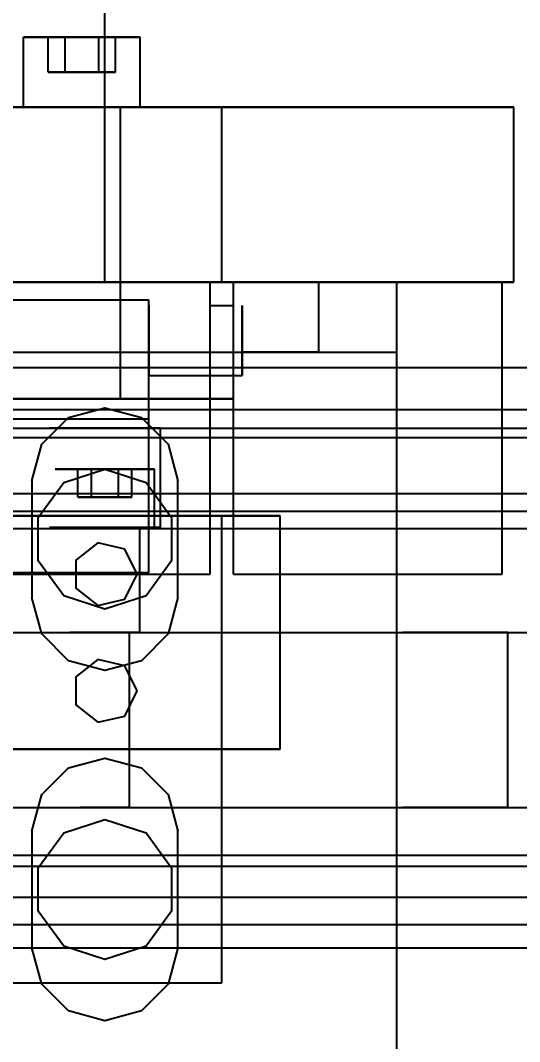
# Model space of a CAD drawing. Header units: millimetres. Extents: x -201 to 3037, y -406 to 3230.
# Drawn here: x 387.8 to 430.5, y 1317 to 1404.4 of the extents above; entities that cross this region are included whole.
import ezdxf

# ---------------------------------------------------------------- set-up
doc = ezdxf.new("R2010")
doc.units = ezdxf.units.MM
for name, color, linetype in [('DIM', 5, 'Continuous'), ('HIDDEN', 8, 'Continuous'), ('VISIBLE', 7, 'Continuous')]:
    doc.layers.add(name, color=color, linetype=linetype)
doc.styles.add('OpenSansCondensed-Light', font='OpenSansCondensed-Light.ttf')
doc.dimstyles.new('EZDXF', dxfattribs={"dimtxt": 0.25, "dimasz": 0.175, "dimexe": 0.375, "dimexo": 0.125, "dimgap": 0.1, "dimtad": 1, "dimlfac": 100, "dimzin": 12, "dimdsep": 46, "dimtxsty": 'OpenSansCondensed-Light', "dimblk": 'ARCHTICK', "dimcen": 2.5, "dimazin": 3, "dimtfac": 0.5, "dimtmove": 2, "dimatfit": 3})

# ---------------------------------------------------------------- blocks, each defined once
blk = doc.blocks.new('_ARCHTICK')
at = {"color": 0, "linetype": 'BYBLOCK', "const_width": 0.15}
blk.add_lwpolyline([(-0.5, -0.5), (0.5, 0.5)], dxfattribs=at)

msp = doc.modelspace()

# ---------------------------------------------------------------- linework, layer by layer
at = {"layer": 'HIDDEN'}
for points in [[(398.031, 1403), (397.906, 1403), (397.536, 1403), (396.94, 1403), (396.149, 1403), (395.201, 1403), (394.144, 1403), (393.031, 1403), (391.919, 1403), (390.862, 1403), (389.914, 1403), (389.122, 1403), (388.526, 1403), (388.157, 1403), (388.031, 1403)], [(388.031, 1403), (388.157, 1403), (388.526, 1403), (389.122, 1403), (389.914, 1403), (390.862, 1403), (391.919, 1403), (393.031, 1403), (394.144, 1403), (395.201, 1403), (396.149, 1403), (396.94, 1403), (397.536, 1403), (397.906, 1403), (398.031, 1403)], [(398.031, 1403), (397.906, 1403), (397.536, 1403), (396.94, 1403), (396.149, 1403), (395.201, 1403), (394.144, 1403), (393.031, 1403), (391.919, 1403), (390.862, 1403), (389.914, 1403), (389.122, 1403), (388.526, 1403), (388.157, 1403), (388.031, 1403)], [(390.144, 1403), (391.588, 1403)], [(391.588, 1403), (390.144, 1403)], [(390.144, 1400), (390.144, 1403)], [(390.144, 1403), (391.588, 1403)], [(391.588, 1403), (390.144, 1403)], [(390.144, 1400), (390.144, 1403)], [(391.588, 1403), (394.475, 1403)], [(394.475, 1403), (391.588, 1403)], [(391.588, 1400), (391.588, 1403)], [(391.588, 1400), (391.588, 1403)], [(391.588, 1403), (394.475, 1403)], [(394.475, 1403), (391.588, 1403)], [(391.588, 1400), (391.588, 1403)], [(391.588, 1400), (391.588, 1403)], [(395.918, 1403), (394.475, 1403)], [(394.475, 1403), (395.918, 1403)], [(394.475, 1400), (394.475, 1403)], [(394.475, 1400), (394.475, 1403)], [(395.918, 1403), (394.475, 1403)], [(394.475, 1403), (395.918, 1403)], [(394.475, 1400), (394.475, 1403)], [(394.475, 1400), (394.475, 1403)], [(395, 1382), (395, 1403)], [(395.918, 1400), (395.918, 1403)], [(395.918, 1400), (395.918, 1403)], [(398.031, 1397), (398.031, 1403)], [(391.588, 1400), (390.144, 1400)], [(390.144, 1400), (391.588, 1400)], [(391.588, 1400), (390.144, 1400)], [(390.144, 1400), (391.588, 1400)], [(394.475, 1400), (391.588, 1400)], [(391.588, 1400), (394.475, 1400)], [(394.475, 1400), (391.588, 1400)], [(391.588, 1400), (394.475, 1400)], [(394.475, 1400), (395.918, 1400)], [(395.918, 1400), (394.475, 1400)], [(394.475, 1400), (395.918, 1400)], [(395.918, 1400), (394.475, 1400)], [(420, 1397), (160, 1397)], [(405, 1397), (175, 1397)], [(405, 1397), (175, 1397)], [(395, 1397), (394.499, 1397), (393.019, 1397), (390.637, 1397), (387.47, 1397), (383.678, 1397), (379.45, 1397), (375, 1397), (370.55, 1397), (366.322, 1397), (362.53, 1397), (359.363, 1397), (356.981, 1397), (355.501, 1397), (355, 1397)], [(355, 1397), (355.501, 1397), (356.981, 1397), (359.363, 1397), (362.53, 1397), (366.322, 1397), (370.55, 1397), (375, 1397), (379.45, 1397), (383.678, 1397), (387.47, 1397), (390.637, 1397), (393.019, 1397), (394.499, 1397), (395, 1397)], [(398.031, 1397), (397.906, 1397), (397.536, 1397), (396.94, 1397), (396.149, 1397), (395.201, 1397), (394.144, 1397), (393.031, 1397), (391.919, 1397), (390.862, 1397), (389.914, 1397), (389.122, 1397), (388.526, 1397), (388.157, 1397), (388.031, 1397)], [(388.031, 1397), (388.157, 1397), (388.526, 1397), (389.122, 1397), (389.914, 1397), (390.862, 1397), (391.919, 1397), (393.031, 1397), (394.144, 1397), (395.201, 1397), (396.149, 1397), (396.94, 1397), (397.536, 1397), (397.906, 1397), (398.031, 1397)], [(398.031, 1397), (397.906, 1397), (397.536, 1397), (396.94, 1397), (396.149, 1397), (395.201, 1397), (394.144, 1397), (393.031, 1397), (391.919, 1397), (390.862, 1397), (389.914, 1397), (389.122, 1397), (388.526, 1397), (388.157, 1397), (388.031, 1397)], [(388.031, 1397), (388.157, 1397), (388.526, 1397), (389.122, 1397), (389.914, 1397), (390.862, 1397), (391.919, 1397), (393.031, 1397), (394.144, 1397), (395.201, 1397), (396.149, 1397), (396.94, 1397), (397.536, 1397), (397.906, 1397), (398.031, 1397)], [(396.331, 1397), (396.248, 1397), (396.004, 1397), (395.611, 1397), (395.089, 1397), (394.463, 1397), (393.766, 1397), (393.031, 1397), (392.297, 1397), (391.599, 1397), (390.974, 1397), (390.451, 1397), (390.058, 1397), (389.814, 1397), (389.731, 1397)], [(389.731, 1397), (389.814, 1397), (390.058, 1397), (390.451, 1397), (390.974, 1397), (391.599, 1397), (392.297, 1397), (393.031, 1397), (393.766, 1397), (394.463, 1397), (395.089, 1397), (395.611, 1397), (396.004, 1397), (396.248, 1397), (396.331, 1397)], [(396.331, 1397), (396.248, 1397), (396.004, 1397), (395.611, 1397), (395.089, 1397), (394.463, 1397), (393.766, 1397), (393.031, 1397), (392.297, 1397), (391.599, 1397), (390.974, 1397), (390.451, 1397), (390.058, 1397), (389.814, 1397), (389.731, 1397)], [(389.731, 1397), (389.814, 1397), (390.058, 1397), (390.451, 1397), (390.974, 1397), (391.599, 1397), (392.297, 1397), (393.031, 1397), (393.766, 1397), (394.463, 1397), (395.089, 1397), (395.611, 1397), (396.004, 1397), (396.248, 1397), (396.331, 1397)], [(395, 1382), (395, 1397)], [(396.331, 1382), (396.331, 1397)], [(396.331, 1382), (396.331, 1397)], [(405, 1382), (405, 1397)], [(405, 1382), (405, 1397)], [(430, 1397), (429.937, 1397), (429.749, 1397), (429.439, 1397), (429.01, 1397), (428.467, 1397), (427.818, 1397), (427.071, 1397), (426.235, 1397), (425.32, 1397), (424.339, 1397), (423.303, 1397), (422.225, 1397), (421.12, 1397), (420, 1397)], [(430, 1382), (430, 1397)], [(420, 1382), (160, 1382)], [(405, 1382), (175, 1382)], [(405, 1382), (175, 1382)], [(406, 1382), (405.223, 1382), (402.93, 1382), (399.237, 1382), (394.328, 1382), (388.45, 1382), (381.898, 1382), (375, 1382), (368.102, 1382), (361.55, 1382), (355.672, 1382), (350.763, 1382), (347.07, 1382), (344.777, 1382), (344, 1382)], [(344, 1382), (344.777, 1382), (347.07, 1382), (350.763, 1382), (355.672, 1382), (361.55, 1382), (368.102, 1382), (375, 1382), (381.898, 1382), (388.45, 1382), (394.328, 1382), (399.237, 1382), (402.93, 1382), (405.223, 1382), (406, 1382)], [(395, 1382), (394.499, 1382), (393.019, 1382), (390.637, 1382), (387.47, 1382), (383.678, 1382), (379.45, 1382), (375, 1382), (370.55, 1382), (366.322, 1382), (362.53, 1382), (359.363, 1382), (356.981, 1382), (355.501, 1382), (355, 1382)], [(355, 1382), (355.501, 1382), (356.981, 1382), (359.363, 1382), (362.53, 1382), (366.322, 1382), (370.55, 1382), (375, 1382), (379.45, 1382), (383.678, 1382), (387.47, 1382), (390.637, 1382), (393.019, 1382), (394.499, 1382), (395, 1382)], [(395, 1382), (394.499, 1382), (393.019, 1382), (390.637, 1382), (387.47, 1382), (383.678, 1382), (379.45, 1382), (375, 1382), (370.55, 1382), (366.322, 1382), (362.53, 1382), (359.363, 1382), (356.981, 1382), (355.501, 1382), (355, 1382)], [(355, 1382), (355.501, 1382), (356.981, 1382), (359.363, 1382), (362.53, 1382), (366.322, 1382), (370.55, 1382), (375, 1382), (379.45, 1382), (383.678, 1382), (387.47, 1382), (390.637, 1382), (393.019, 1382), (394.499, 1382), (395, 1382)], [(370, 1382), (420, 1382)], [(370, 1382), (420, 1382)], [(381, 1382), (404, 1382)], [(381, 1382), (404, 1382)], [(396.331, 1382), (396.248, 1382), (396.004, 1382), (395.611, 1382), (395.089, 1382), (394.463, 1382), (393.766, 1382), (393.031, 1382), (392.297, 1382), (391.599, 1382), (390.974, 1382), (390.451, 1382), (390.058, 1382), (389.814, 1382), (389.731, 1382)], [(389.731, 1382), (389.814, 1382), (390.058, 1382), (390.451, 1382), (390.974, 1382), (391.599, 1382), (392.297, 1382), (393.031, 1382), (393.766, 1382), (394.463, 1382), (395.089, 1382), (395.611, 1382), (396.004, 1382), (396.248, 1382), (396.331, 1382)], [(396.331, 1382), (396.248, 1382), (396.004, 1382), (395.611, 1382), (395.089, 1382), (394.463, 1382), (393.766, 1382), (393.031, 1382), (392.297, 1382), (391.599, 1382), (390.974, 1382), (390.451, 1382), (390.058, 1382), (389.814, 1382), (389.731, 1382)], [(389.731, 1382), (389.814, 1382), (390.058, 1382), (390.451, 1382), (390.974, 1382), (391.599, 1382), (392.297, 1382), (393.031, 1382), (393.766, 1382), (394.463, 1382), (395.089, 1382), (395.611, 1382), (396.004, 1382), (396.248, 1382), (396.331, 1382)], [(396.331, 1382), (396.248, 1382), (396.004, 1382), (395.611, 1382), (395.089, 1382), (394.463, 1382), (393.766, 1382), (393.031, 1382), (392.297, 1382), (391.599, 1382), (390.974, 1382), (390.451, 1382), (390.058, 1382), (389.814, 1382), (389.731, 1382)], [(389.731, 1382), (389.814, 1382), (390.058, 1382), (390.451, 1382), (390.974, 1382), (391.599, 1382), (392.297, 1382), (393.031, 1382), (393.766, 1382), (394.463, 1382), (395.089, 1382), (395.611, 1382), (396.004, 1382), (396.248, 1382), (396.331, 1382)], [(396.331, 1382), (396.248, 1382), (396.004, 1382), (395.611, 1382), (395.089, 1382), (394.463, 1382), (393.766, 1382), (393.031, 1382), (392.297, 1382), (391.599, 1382), (390.974, 1382), (390.451, 1382), (390.058, 1382), (389.814, 1382), (389.731, 1382)], [(389.731, 1382), (389.814, 1382), (390.058, 1382), (390.451, 1382), (390.974, 1382), (391.599, 1382), (392.297, 1382), (393.031, 1382), (393.766, 1382), (394.463, 1382), (395.089, 1382), (395.611, 1382), (396.004, 1382), (396.248, 1382), (396.331, 1382)], [(396.331, 1372), (396.331, 1382)], [(396.331, 1372), (396.331, 1382)], [(404, 1357), (404, 1382)], [(406, 1382), (420, 1382)], [(406, 1372), (406, 1382)], [(406, 1357), (406, 1382)], [(406, 1382), (429, 1382)], [(413.3, 1382), (413.217, 1382), (412.973, 1382), (412.58, 1382), (412.058, 1382), (411.432, 1382), (410.734, 1382), (410, 1382), (409.266, 1382), (408.568, 1382), (407.942, 1382), (407.42, 1382), (407.027, 1382), (406.783, 1382), (406.7, 1382)], [(406.7, 1382), (406.783, 1382), (407.027, 1382), (407.42, 1382), (407.942, 1382), (408.568, 1382), (409.266, 1382), (410, 1382), (410.734, 1382), (411.432, 1382), (412.058, 1382), (412.58, 1382), (412.973, 1382), (413.217, 1382), (413.3, 1382)], [(413.3, 1376), (413.3, 1382)], [(420, 1382), (420.799, 1382), (421.593, 1382), (422.377, 1382), (423.145, 1382), (423.893, 1382), (424.617, 1382), (425.311, 1382), (425.971, 1382), (426.593, 1382), (427.172, 1382), (427.706, 1382), (428.191, 1382), (428.623, 1382), (429, 1382)], [(430, 1382), (429.937, 1382), (429.749, 1382), (429.439, 1382), (429.01, 1382), (428.467, 1382), (427.818, 1382), (427.071, 1382), (426.235, 1382), (425.32, 1382), (424.339, 1382), (423.303, 1382), (422.225, 1382), (421.12, 1382), (420, 1382)], [(420, 1376), (420, 1382)], [(420, 1376), (420, 1382)], [(429, 1357), (429, 1382)], [(385.25, 1380.5), (398.75, 1380.5)], [(385.25, 1380.5), (398.75, 1380.5)], [(385.25, 1380.5), (398.75, 1380.5)], [(385.25, 1380.5), (398.75, 1380.5)], [(398.75, 1357.1), (398.75, 1380.5)], [(398.75, 1357.1), (398.75, 1380.5)], [(398.75, 1357.1), (398.75, 1380.5)], [(398.75, 1357.1), (398.75, 1380.5)], [(398.75, 1374), (398.75, 1374.075), (398.75, 1374.297), (398.75, 1374.655), (398.75, 1375.13), (398.75, 1375.698), (398.75, 1376.332), (398.75, 1377), (398.75, 1377.668), (398.75, 1378.302), (398.75, 1378.87), (398.75, 1379.345), (398.75, 1379.703), (398.75, 1379.925), (398.75, 1380)], [(398.75, 1380), (398.75, 1379.925), (398.75, 1379.703), (398.75, 1379.345), (398.75, 1378.87), (398.75, 1378.302), (398.75, 1377.668), (398.75, 1377), (398.75, 1376.332), (398.75, 1375.698), (398.75, 1375.13), (398.75, 1374.655), (398.75, 1374.297), (398.75, 1374.075), (398.75, 1374)], [(398.75, 1374), (398.75, 1374.075), (398.75, 1374.297), (398.75, 1374.655), (398.75, 1375.13), (398.75, 1375.698), (398.75, 1376.332), (398.75, 1377), (398.75, 1377.668), (398.75, 1378.302), (398.75, 1378.87), (398.75, 1379.345), (398.75, 1379.703), (398.75, 1379.925), (398.75, 1380)], [(398.75, 1380), (398.75, 1379.925), (398.75, 1379.703), (398.75, 1379.345), (398.75, 1378.87), (398.75, 1378.302), (398.75, 1377.668), (398.75, 1377), (398.75, 1376.332), (398.75, 1375.698), (398.75, 1375.13), (398.75, 1374.655), (398.75, 1374.297), (398.75, 1374.075), (398.75, 1374)], [(406.75, 1374), (406.75, 1374.075), (406.75, 1374.297), (406.75, 1374.655), (406.75, 1375.13), (406.75, 1375.698), (406.75, 1376.332), (406.75, 1377), (406.75, 1377.668), (406.75, 1378.302), (406.75, 1378.87), (406.75, 1379.345), (406.75, 1379.703), (406.75, 1379.925), (406.75, 1380)], [(406.75, 1380), (406.75, 1379.925), (406.75, 1379.703), (406.75, 1379.345), (406.75, 1378.87), (406.75, 1378.302), (406.75, 1377.668), (406.75, 1377), (406.75, 1376.332), (406.75, 1375.698), (406.75, 1375.13), (406.75, 1374.655), (406.75, 1374.297), (406.75, 1374.075), (406.75, 1374)], [(406.75, 1374), (406.75, 1374.075), (406.75, 1374.297), (406.75, 1374.655), (406.75, 1375.13), (406.75, 1375.698), (406.75, 1376.332), (406.75, 1377), (406.75, 1377.668), (406.75, 1378.302), (406.75, 1378.87), (406.75, 1379.345), (406.75, 1379.703), (406.75, 1379.925), (406.75, 1380)], [(406.75, 1380), (406.75, 1379.925), (406.75, 1379.703), (406.75, 1379.345), (406.75, 1378.87), (406.75, 1378.302), (406.75, 1377.668), (406.75, 1377), (406.75, 1376.332), (406.75, 1375.698), (406.75, 1375.13), (406.75, 1374.655), (406.75, 1374.297), (406.75, 1374.075), (406.75, 1374)], [(370, 1376), (420, 1376)], [(370, 1376), (420, 1376)], [(370, 1376), (420, 1376)], [(370, 1376), (420, 1376)], [(413.3, 1376), (413.217, 1376), (412.973, 1376), (412.58, 1376), (412.058, 1376), (411.432, 1376), (410.734, 1376), (410, 1376), (409.266, 1376), (408.568, 1376), (407.942, 1376), (407.42, 1376), (407.027, 1376), (406.783, 1376), (406.7, 1376)], [(406.7, 1376), (406.783, 1376), (407.027, 1376), (407.42, 1376), (407.942, 1376), (408.568, 1376), (409.266, 1376), (410, 1376), (410.734, 1376), (411.432, 1376), (412.058, 1376), (412.58, 1376), (412.973, 1376), (413.217, 1376), (413.3, 1376)], [(420, 1219.5), (420, 1376)], [(420, 1219.5), (420, 1376)], [(90, 1374.7), (1140, 1374.7)], [(174, 1374.7), (429, 1374.7)], [(398.75, 1374), (404, 1374)], [(398.75, 1374), (406.75, 1374)], [(406, 1374), (406.75, 1374)], [(406, 1372), (405.223, 1372), (402.93, 1372), (399.237, 1372), (394.328, 1372), (388.45, 1372), (381.898, 1372), (375, 1372), (368.102, 1372), (361.55, 1372), (355.672, 1372), (350.763, 1372), (347.07, 1372), (344.777, 1372), (344, 1372)], [(344, 1372), (344.777, 1372), (347.07, 1372), (350.763, 1372), (355.672, 1372), (361.55, 1372), (368.102, 1372), (375, 1372), (381.898, 1372), (388.45, 1372), (394.328, 1372), (399.237, 1372), (402.93, 1372), (405.223, 1372), (406, 1372)], [(396.331, 1372), (396.248, 1372), (396.004, 1372), (395.611, 1372), (395.089, 1372), (394.463, 1372), (393.766, 1372), (393.031, 1372), (392.297, 1372), (391.599, 1372), (390.974, 1372), (390.451, 1372), (390.058, 1372), (389.814, 1372), (389.731, 1372)], [(389.731, 1372), (389.814, 1372), (390.058, 1372), (390.451, 1372), (390.974, 1372), (391.599, 1372), (392.297, 1372), (393.031, 1372), (393.766, 1372), (394.463, 1372), (395.089, 1372), (395.611, 1372), (396.004, 1372), (396.248, 1372), (396.331, 1372)], [(396.331, 1372), (396.248, 1372), (396.004, 1372), (395.611, 1372), (395.089, 1372), (394.463, 1372), (393.766, 1372), (393.031, 1372), (392.297, 1372), (391.599, 1372), (390.974, 1372), (390.451, 1372), (390.058, 1372), (389.814, 1372), (389.731, 1372)], [(389.731, 1372), (389.814, 1372), (390.058, 1372), (390.451, 1372), (390.974, 1372), (391.599, 1372), (392.297, 1372), (393.031, 1372), (393.766, 1372), (394.463, 1372), (395.089, 1372), (395.611, 1372), (396.004, 1372), (396.248, 1372), (396.331, 1372)], [(90, 1371.1), (1140, 1371.1)], [(181.25, 1371.1), (429, 1371.1)], [(388.75, 1365), (389.587, 1368.125), (391.875, 1370.413), (395, 1371.25), (398.125, 1370.413), (400.413, 1368.125), (401.25, 1365)], [(388.75, 1365), (389.587, 1368.125), (391.875, 1370.413), (395, 1371.25), (398.125, 1370.413), (400.413, 1368.125), (401.25, 1365)], [(385.25, 1370.3), (398.75, 1370.3)], [(385.25, 1370.3), (398.75, 1370.3)], [(385.25, 1370.3), (398.75, 1370.3)], [(385.25, 1370.3), (398.75, 1370.3)], [(398.75, 1357.1), (398.75, 1370.3)], [(398.75, 1357.1), (398.75, 1370.3)], [(398.75, 1357.1), (398.75, 1370.3)], [(398.75, 1357.1), (398.75, 1370.3)], [(135, 1369.5), (1195, 1369.5)], [(135, 1369.5), (1195, 1369.5)], [(135, 1369.5), (1195, 1369.5)], [(135, 1368.7), (1195, 1368.7)], [(135, 1368.7), (1195, 1368.7)], [(135, 1368.7), (1195, 1368.7)], [(181.25, 1369.5), (404, 1369.5)], [(181.25, 1368.7), (404, 1368.7)], [(399.75, 1369.5), (399.631, 1369.5), (399.28, 1369.5), (398.714, 1369.5), (397.962, 1369.5), (397.061, 1369.5), (396.057, 1369.5), (395, 1369.5), (393.943, 1369.5), (392.939, 1369.5), (392.038, 1369.5), (391.286, 1369.5), (390.72, 1369.5), (390.369, 1369.5), (390.25, 1369.5)], [(390.25, 1369.5), (390.369, 1369.5), (390.72, 1369.5), (391.286, 1369.5), (392.038, 1369.5), (392.939, 1369.5), (393.943, 1369.5), (395, 1369.5), (396.057, 1369.5), (397.061, 1369.5), (397.962, 1369.5), (398.714, 1369.5), (399.28, 1369.5), (399.631, 1369.5), (399.75, 1369.5)], [(399.75, 1369.5), (399.631, 1369.5), (399.28, 1369.5), (398.714, 1369.5), (397.962, 1369.5), (397.061, 1369.5), (396.057, 1369.5), (395, 1369.5), (393.943, 1369.5), (392.939, 1369.5), (392.038, 1369.5), (391.286, 1369.5), (390.72, 1369.5), (390.369, 1369.5), (390.25, 1369.5)], [(390.25, 1369.5), (390.369, 1369.5), (390.72, 1369.5), (391.286, 1369.5), (392.038, 1369.5), (392.939, 1369.5), (393.943, 1369.5), (395, 1369.5), (396.057, 1369.5), (397.061, 1369.5), (397.962, 1369.5), (398.714, 1369.5), (399.28, 1369.5), (399.631, 1369.5), (399.75, 1369.5)], [(399.75, 1361), (399.75, 1369.5)], [(399.75, 1361), (399.75, 1369.5)], [(406, 1369.5), (429, 1369.5)], [(406, 1368.7), (429, 1368.7)], [(395, 1366), (398.527, 1364.854), (400.706, 1361.854), (400.706, 1358.146), (398.527, 1355.146), (395, 1354), (391.473, 1355.146), (389.294, 1358.146), (389.294, 1361.854), (391.473, 1364.854), (395, 1366)], [(395, 1366), (398.527, 1364.854), (400.706, 1361.854), (400.706, 1358.146), (398.527, 1355.146), (395, 1354), (391.473, 1355.146), (389.294, 1358.146), (389.294, 1361.854), (391.473, 1364.854), (395, 1366)], [(399.25, 1366), (399.143, 1366), (398.829, 1366), (398.323, 1366), (397.65, 1366), (396.844, 1366), (395.946, 1366), (395, 1366), (394.054, 1366), (393.156, 1366), (392.35, 1366), (391.677, 1366), (391.171, 1366), (390.857, 1366), (390.75, 1366)], [(390.75, 1366), (390.857, 1366), (391.171, 1366), (391.677, 1366), (392.35, 1366), (393.156, 1366), (394.054, 1366), (395, 1366), (395.946, 1366), (396.844, 1366), (397.65, 1366), (398.323, 1366), (398.829, 1366), (399.143, 1366), (399.25, 1366)], [(399.25, 1366), (399.143, 1366), (398.829, 1366), (398.323, 1366), (397.65, 1366), (396.844, 1366), (395.946, 1366), (395, 1366), (394.054, 1366), (393.156, 1366), (392.35, 1366), (391.677, 1366), (391.171, 1366), (390.857, 1366), (390.75, 1366)], [(390.75, 1366), (390.857, 1366), (391.171, 1366), (391.677, 1366), (392.35, 1366), (393.156, 1366), (394.054, 1366), (395, 1366), (395.946, 1366), (396.844, 1366), (397.65, 1366), (398.323, 1366), (398.829, 1366), (399.143, 1366), (399.25, 1366)], [(392.691, 1366), (393.845, 1366)], [(393.845, 1366), (392.691, 1366)], [(392.691, 1363.6), (392.691, 1366)], [(392.691, 1366), (393.845, 1366)], [(393.845, 1366), (392.691, 1366)], [(392.691, 1363.6), (392.691, 1366)], [(393.845, 1366), (396.155, 1366)], [(396.155, 1366), (393.845, 1366)], [(393.845, 1363.6), (393.845, 1366)], [(393.845, 1363.6), (393.845, 1366)], [(393.845, 1366), (396.155, 1366)], [(396.155, 1366), (393.845, 1366)], [(393.845, 1363.6), (393.845, 1366)], [(393.845, 1363.6), (393.845, 1366)], [(397.309, 1366), (396.155, 1366)], [(396.155, 1366), (397.309, 1366)], [(396.155, 1363.6), (396.155, 1366)], [(396.155, 1363.6), (396.155, 1366)], [(397.309, 1366), (396.155, 1366)], [(396.155, 1366), (397.309, 1366)], [(396.155, 1363.6), (396.155, 1366)], [(396.155, 1363.6), (396.155, 1366)], [(397.309, 1363.6), (397.309, 1366)], [(397.309, 1363.6), (397.309, 1366)], [(399.25, 1361), (399.25, 1366)], [(399.25, 1361), (399.25, 1366)], [(388.75, 1365), (388.75, 1355)], [(388.75, 1365), (388.75, 1355)], [(401.25, 1355), (401.25, 1365)], [(401.25, 1355), (401.25, 1365)], [(135, 1363.9), (1195, 1363.9)], [(135, 1363.9), (1195, 1363.9)], [(135, 1363.9), (1195, 1363.9)], [(181.25, 1363.9), (404, 1363.9)], [(393.845, 1363.6), (392.691, 1363.6)], [(392.691, 1363.6), (393.845, 1363.6)], [(393.845, 1363.6), (392.691, 1363.6)], [(392.691, 1363.6), (393.845, 1363.6)], [(396.155, 1363.6), (393.845, 1363.6)], [(393.845, 1363.6), (396.155, 1363.6)], [(396.155, 1363.6), (393.845, 1363.6)], [(393.845, 1363.6), (396.155, 1363.6)], [(396.155, 1363.6), (397.309, 1363.6)], [(397.309, 1363.6), (396.155, 1363.6)], [(396.155, 1363.6), (397.309, 1363.6)], [(397.309, 1363.6), (396.155, 1363.6)], [(406, 1363.9), (429, 1363.9)], [(135, 1362.4), (1195, 1362.4)], [(135, 1362.4), (1195, 1362.4)], [(135, 1362.4), (1195, 1362.4)], [(176, 1362), (404, 1362)], [(404, 1362), (176, 1362)], [(181.25, 1362.4), (404, 1362.4)], [(385, 1362), (405, 1362)], [(385, 1362), (405, 1362)], [(404, 1362), (404.672, 1362), (405.335, 1362), (405.982, 1362), (406.603, 1362), (407.192, 1362), (407.741, 1362), (408.243, 1362), (408.691, 1362), (409.08, 1362), (409.406, 1362), (409.663, 1362), (409.85, 1362), (409.962, 1362), (410, 1362)], [(410, 1362), (409.962, 1362), (409.85, 1362), (409.663, 1362), (409.406, 1362), (409.08, 1362), (408.691, 1362), (408.243, 1362), (407.741, 1362), (407.192, 1362), (406.603, 1362), (405.982, 1362), (405.335, 1362), (404.672, 1362), (404, 1362)], [(405, 1322), (405, 1362)], [(405, 1322), (405, 1362)], [(406, 1362.4), (429, 1362.4)], [(410, 1342), (410, 1362)], [(410, 1342), (410, 1362)], [(135, 1360.9), (1195, 1360.9)], [(135, 1360.9), (1195, 1360.9)], [(135, 1360.9), (1195, 1360.9)], [(181.25, 1360.9), (404, 1360.9)], [(399.75, 1361), (399.631, 1361), (399.28, 1361), (398.714, 1361), (397.962, 1361), (397.061, 1361), (396.057, 1361), (395, 1361), (393.943, 1361), (392.939, 1361), (392.038, 1361), (391.286, 1361), (390.72, 1361), (390.369, 1361), (390.25, 1361)], [(390.25, 1361), (390.369, 1361), (390.72, 1361), (391.286, 1361), (392.038, 1361), (392.939, 1361), (393.943, 1361), (395, 1361), (396.057, 1361), (397.061, 1361), (397.962, 1361), (398.714, 1361), (399.28, 1361), (399.631, 1361), (399.75, 1361)], [(399.75, 1361), (399.631, 1361), (399.28, 1361), (398.714, 1361), (397.962, 1361), (397.061, 1361), (396.057, 1361), (395, 1361), (393.943, 1361), (392.939, 1361), (392.038, 1361), (391.286, 1361), (390.72, 1361), (390.369, 1361), (390.25, 1361)], [(390.25, 1361), (390.369, 1361), (390.72, 1361), (391.286, 1361), (392.038, 1361), (392.939, 1361), (393.943, 1361), (395, 1361), (396.057, 1361), (397.061, 1361), (397.962, 1361), (398.714, 1361), (399.28, 1361), (399.631, 1361), (399.75, 1361)], [(399.25, 1361), (399.143, 1361), (398.829, 1361), (398.323, 1361), (397.65, 1361), (396.844, 1361), (395.946, 1361), (395, 1361), (394.054, 1361), (393.156, 1361), (392.35, 1361), (391.677, 1361), (391.171, 1361), (390.857, 1361), (390.75, 1361)], [(390.75, 1361), (390.857, 1361), (391.171, 1361), (391.677, 1361), (392.35, 1361), (393.156, 1361), (394.054, 1361), (395, 1361), (395.946, 1361), (396.844, 1361), (397.65, 1361), (398.323, 1361), (398.829, 1361), (399.143, 1361), (399.25, 1361)], [(399.25, 1361), (399.143, 1361), (398.829, 1361), (398.323, 1361), (397.65, 1361), (396.844, 1361), (395.946, 1361), (395, 1361), (394.054, 1361), (393.156, 1361), (392.35, 1361), (391.677, 1361), (391.171, 1361), (390.857, 1361), (390.75, 1361)], [(390.75, 1361), (390.857, 1361), (391.171, 1361), (391.677, 1361), (392.35, 1361), (393.156, 1361), (394.054, 1361), (395, 1361), (395.946, 1361), (396.844, 1361), (397.65, 1361), (398.323, 1361), (398.829, 1361), (399.143, 1361), (399.25, 1361)], [(398, 1361), (397.925, 1361), (397.703, 1361), (397.345, 1361), (396.87, 1361), (396.302, 1361), (395.668, 1361), (395, 1361), (394.332, 1361), (393.698, 1361), (393.13, 1361), (392.655, 1361), (392.297, 1361), (392.075, 1361), (392, 1361)], [(392, 1361), (392.075, 1361), (392.297, 1361), (392.655, 1361), (393.13, 1361), (393.698, 1361), (394.332, 1361), (395, 1361), (395.668, 1361), (396.302, 1361), (396.87, 1361), (397.345, 1361), (397.703, 1361), (397.925, 1361), (398, 1361)], [(398, 1361), (397.925, 1361), (397.703, 1361), (397.345, 1361), (396.87, 1361), (396.302, 1361), (395.668, 1361), (395, 1361), (394.332, 1361), (393.698, 1361), (393.13, 1361), (392.655, 1361), (392.297, 1361), (392.075, 1361), (392, 1361)], [(392, 1361), (392.075, 1361), (392.297, 1361), (392.655, 1361), (393.13, 1361), (393.698, 1361), (394.332, 1361), (395, 1361), (395.668, 1361), (396.302, 1361), (396.87, 1361), (397.345, 1361), (397.703, 1361), (397.925, 1361), (398, 1361)], [(398, 1352), (398, 1361)], [(398, 1352), (398, 1361)], [(406, 1360.9), (429, 1360.9)], [(397.75, 1357), (396.715, 1359.15), (394.388, 1359.681), (392.522, 1358.193), (392.522, 1355.807), (394.388, 1354.319), (396.715, 1354.85), (397.75, 1357)], [(397.75, 1357), (396.715, 1359.15), (394.388, 1359.681), (392.522, 1358.193), (392.522, 1355.807), (394.388, 1354.319), (396.715, 1354.85), (397.75, 1357)], [(381, 1357), (404, 1357)], [(385.25, 1357.1), (398.75, 1357.1)], [(398.75, 1357.1), (385.25, 1357.1)], [(398.75, 1357.1), (385.25, 1357.1)], [(385.25, 1357.1), (398.75, 1357.1)], [(385.25, 1357.1), (398.75, 1357.1)], [(398.75, 1357.1), (385.25, 1357.1)], [(398.75, 1357.1), (385.25, 1357.1)], [(385.25, 1357.1), (398.75, 1357.1)], [(406, 1357), (429, 1357)], [(401.25, 1355), (400.413, 1351.875), (398.125, 1349.587), (395, 1348.75), (391.875, 1349.587), (389.587, 1351.875), (388.75, 1355)], [(401.25, 1355), (400.413, 1351.875), (398.125, 1349.587), (395, 1348.75), (391.875, 1349.587), (389.587, 1351.875), (388.75, 1355)], [(135, 1352), (1195, 1352)], [(135, 1352), (1195, 1352)], [(135, 1352), (1195, 1352)], [(135, 1352), (1195, 1352)], [(135, 1352), (1195, 1352)], [(135, 1352), (1195, 1352)], [(135, 1352), (1195, 1352)], [(398, 1352), (397.925, 1352), (397.703, 1352), (397.345, 1352), (396.87, 1352), (396.302, 1352), (395.668, 1352), (395, 1352), (394.332, 1352), (393.698, 1352), (393.13, 1352), (392.655, 1352), (392.297, 1352), (392.075, 1352), (392, 1352)], [(392, 1352), (392.075, 1352), (392.297, 1352), (392.655, 1352), (393.13, 1352), (393.698, 1352), (394.332, 1352), (395, 1352), (395.668, 1352), (396.302, 1352), (396.87, 1352), (397.345, 1352), (397.703, 1352), (397.925, 1352), (398, 1352)], [(398, 1352), (397.925, 1352), (397.703, 1352), (397.345, 1352), (396.87, 1352), (396.302, 1352), (395.668, 1352), (395, 1352), (394.332, 1352), (393.698, 1352), (393.13, 1352), (392.655, 1352), (392.297, 1352), (392.075, 1352), (392, 1352)], [(392, 1352), (392.075, 1352), (392.297, 1352), (392.655, 1352), (393.13, 1352), (393.698, 1352), (394.332, 1352), (395, 1352), (395.668, 1352), (396.302, 1352), (396.87, 1352), (397.345, 1352), (397.703, 1352), (397.925, 1352), (398, 1352)], [(397.1, 1352), (397.047, 1352), (396.892, 1352), (396.642, 1352), (396.309, 1352), (395.911, 1352), (395.467, 1352), (395, 1352), (394.533, 1352), (394.089, 1352), (393.691, 1352), (393.358, 1352), (393.108, 1352), (392.953, 1352), (392.9, 1352)], [(392.9, 1352), (392.953, 1352), (393.108, 1352), (393.358, 1352), (393.691, 1352), (394.089, 1352), (394.533, 1352), (395, 1352), (395.467, 1352), (395.911, 1352), (396.309, 1352), (396.642, 1352), (396.892, 1352), (397.047, 1352), (397.1, 1352)], [(397.1, 1352), (397.047, 1352), (396.892, 1352), (396.642, 1352), (396.309, 1352), (395.911, 1352), (395.467, 1352), (395, 1352), (394.533, 1352), (394.089, 1352), (393.691, 1352), (393.358, 1352), (393.108, 1352), (392.953, 1352), (392.9, 1352)], [(392.9, 1352), (392.953, 1352), (393.108, 1352), (393.358, 1352), (393.691, 1352), (394.089, 1352), (394.533, 1352), (395, 1352), (395.467, 1352), (395.911, 1352), (396.309, 1352), (396.642, 1352), (396.892, 1352), (397.047, 1352), (397.1, 1352)], [(397.1, 1337), (397.1, 1352)], [(397.1, 1337), (397.1, 1352)], [(429.5, 1352), (429.387, 1352), (429.054, 1352), (428.518, 1352), (427.806, 1352), (426.952, 1352), (426.001, 1352), (425, 1352), (423.999, 1352), (423.048, 1352), (422.194, 1352), (421.482, 1352), (420.946, 1352), (420.613, 1352), (420.5, 1352)], [(420.5, 1352), (420.613, 1352), (420.946, 1352), (421.482, 1352), (422.194, 1352), (423.048, 1352), (423.999, 1352), (425, 1352), (426.001, 1352), (426.952, 1352), (427.806, 1352), (428.518, 1352), (429.054, 1352), (429.387, 1352), (429.5, 1352)], [(429.5, 1352), (429.387, 1352), (429.054, 1352), (428.518, 1352), (427.806, 1352), (426.952, 1352), (426.001, 1352), (425, 1352), (423.999, 1352), (423.048, 1352), (422.194, 1352), (421.482, 1352), (420.946, 1352), (420.613, 1352), (420.5, 1352)], [(420.5, 1352), (420.613, 1352), (420.946, 1352), (421.482, 1352), (422.194, 1352), (423.048, 1352), (423.999, 1352), (425, 1352), (426.001, 1352), (426.952, 1352), (427.806, 1352), (428.518, 1352), (429.054, 1352), (429.387, 1352), (429.5, 1352)], [(429.5, 1352), (429.387, 1352), (429.054, 1352), (428.518, 1352), (427.806, 1352), (426.952, 1352), (426.001, 1352), (425, 1352), (423.999, 1352), (423.048, 1352), (422.194, 1352), (421.482, 1352), (420.946, 1352), (420.613, 1352), (420.5, 1352)], [(420.5, 1352), (420.613, 1352), (420.946, 1352), (421.482, 1352), (422.194, 1352), (423.048, 1352), (423.999, 1352), (425, 1352), (426.001, 1352), (426.952, 1352), (427.806, 1352), (428.518, 1352), (429.054, 1352), (429.387, 1352), (429.5, 1352)], [(429.5, 1352), (429.387, 1352), (429.054, 1352), (428.518, 1352), (427.806, 1352), (426.952, 1352), (426.001, 1352), (425, 1352), (423.999, 1352), (423.048, 1352), (422.194, 1352), (421.482, 1352), (420.946, 1352), (420.613, 1352), (420.5, 1352)], [(420.5, 1352), (420.613, 1352), (420.946, 1352), (421.482, 1352), (422.194, 1352), (423.048, 1352), (423.999, 1352), (425, 1352), (426.001, 1352), (426.952, 1352), (427.806, 1352), (428.518, 1352), (429.054, 1352), (429.387, 1352), (429.5, 1352)], [(429.5, 1337), (429.5, 1352)], [(429.5, 1337), (429.5, 1352)], [(429.5, 1337), (429.5, 1352)], [(429.5, 1337), (429.5, 1352)], [(397.75, 1347), (396.715, 1349.15), (394.388, 1349.681), (392.522, 1348.193), (392.522, 1345.807), (394.388, 1344.319), (396.715, 1344.85), (397.75, 1347)], [(397.75, 1347), (396.715, 1349.15), (394.388, 1349.681), (392.522, 1348.193), (392.522, 1345.807), (394.388, 1344.319), (396.715, 1344.85), (397.75, 1347)], [(176, 1342), (404, 1342)], [(404, 1342), (176, 1342)], [(404, 1342), (404.672, 1342), (405.335, 1342), (405.982, 1342), (406.603, 1342), (407.192, 1342), (407.741, 1342), (408.243, 1342), (408.691, 1342), (409.08, 1342), (409.406, 1342), (409.663, 1342), (409.85, 1342), (409.962, 1342), (410, 1342)], [(410, 1342), (409.962, 1342), (409.85, 1342), (409.663, 1342), (409.406, 1342), (409.08, 1342), (408.691, 1342), (408.243, 1342), (407.741, 1342), (407.192, 1342), (406.603, 1342), (405.982, 1342), (405.335, 1342), (404.672, 1342), (404, 1342)], [(388.75, 1335), (389.587, 1338.125), (391.875, 1340.413), (395, 1341.25), (398.125, 1340.413), (400.413, 1338.125), (401.25, 1335)], [(388.75, 1335), (389.587, 1338.125), (391.875, 1340.413), (395, 1341.25), (398.125, 1340.413), (400.413, 1338.125), (401.25, 1335)], [(10, 1337), (1230, 1337)], [(10, 1337), (1230, 1337)], [(10, 1337), (1230, 1337)], [(135, 1337), (1195, 1337)], [(135, 1337), (1195, 1337)], [(135, 1337), (1195, 1337)], [(135, 1337), (1195, 1337)], [(397.1, 1337), (397.047, 1337), (396.892, 1337), (396.642, 1337), (396.309, 1337), (395.911, 1337), (395.467, 1337), (395, 1337), (394.533, 1337), (394.089, 1337), (393.691, 1337), (393.358, 1337), (393.108, 1337), (392.953, 1337), (392.9, 1337)], [(392.9, 1337), (392.953, 1337), (393.108, 1337), (393.358, 1337), (393.691, 1337), (394.089, 1337), (394.533, 1337), (395, 1337), (395.467, 1337), (395.911, 1337), (396.309, 1337), (396.642, 1337), (396.892, 1337), (397.047, 1337), (397.1, 1337)], [(397.1, 1337), (397.047, 1337), (396.892, 1337), (396.642, 1337), (396.309, 1337), (395.911, 1337), (395.467, 1337), (395, 1337), (394.533, 1337), (394.089, 1337), (393.691, 1337), (393.358, 1337), (393.108, 1337), (392.953, 1337), (392.9, 1337)], [(392.9, 1337), (392.953, 1337), (393.108, 1337), (393.358, 1337), (393.691, 1337), (394.089, 1337), (394.533, 1337), (395, 1337), (395.467, 1337), (395.911, 1337), (396.309, 1337), (396.642, 1337), (396.892, 1337), (397.047, 1337), (397.1, 1337)], [(429.5, 1337), (429.387, 1337), (429.054, 1337), (428.518, 1337), (427.806, 1337), (426.952, 1337), (426.001, 1337), (425, 1337), (423.999, 1337), (423.048, 1337), (422.194, 1337), (421.482, 1337), (420.946, 1337), (420.613, 1337), (420.5, 1337)], [(420.5, 1337), (420.613, 1337), (420.946, 1337), (421.482, 1337), (422.194, 1337), (423.048, 1337), (423.999, 1337), (425, 1337), (426.001, 1337), (426.952, 1337), (427.806, 1337), (428.518, 1337), (429.054, 1337), (429.387, 1337), (429.5, 1337)], [(429.5, 1337), (429.387, 1337), (429.054, 1337), (428.518, 1337), (427.806, 1337), (426.952, 1337), (426.001, 1337), (425, 1337), (423.999, 1337), (423.048, 1337), (422.194, 1337), (421.482, 1337), (420.946, 1337), (420.613, 1337), (420.5, 1337)], [(420.5, 1337), (420.613, 1337), (420.946, 1337), (421.482, 1337), (422.194, 1337), (423.048, 1337), (423.999, 1337), (425, 1337), (426.001, 1337), (426.952, 1337), (427.806, 1337), (428.518, 1337), (429.054, 1337), (429.387, 1337), (429.5, 1337)], [(429.5, 1337), (429.387, 1337), (429.054, 1337), (428.518, 1337), (427.806, 1337), (426.952, 1337), (426.001, 1337), (425, 1337), (423.999, 1337), (423.048, 1337), (422.194, 1337), (421.482, 1337), (420.946, 1337), (420.613, 1337), (420.5, 1337)], [(420.5, 1337), (420.613, 1337), (420.946, 1337), (421.482, 1337), (422.194, 1337), (423.048, 1337), (423.999, 1337), (425, 1337), (426.001, 1337), (426.952, 1337), (427.806, 1337), (428.518, 1337), (429.054, 1337), (429.387, 1337), (429.5, 1337)], [(429.5, 1337), (429.387, 1337), (429.054, 1337), (428.518, 1337), (427.806, 1337), (426.952, 1337), (426.001, 1337), (425, 1337), (423.999, 1337), (423.048, 1337), (422.194, 1337), (421.482, 1337), (420.946, 1337), (420.613, 1337), (420.5, 1337)], [(420.5, 1337), (420.613, 1337), (420.946, 1337), (421.482, 1337), (422.194, 1337), (423.048, 1337), (423.999, 1337), (425, 1337), (426.001, 1337), (426.952, 1337), (427.806, 1337), (428.518, 1337), (429.054, 1337), (429.387, 1337), (429.5, 1337)], [(395, 1336), (398.527, 1334.854), (400.706, 1331.854), (400.706, 1328.146), (398.527, 1325.146), (395, 1324), (391.473, 1325.146), (389.294, 1328.146), (389.294, 1331.854), (391.473, 1334.854), (395, 1336)], [(395, 1336), (398.527, 1334.854), (400.706, 1331.854), (400.706, 1328.146), (398.527, 1325.146), (395, 1324), (391.473, 1325.146), (389.294, 1328.146), (389.294, 1331.854), (391.473, 1334.854), (395, 1336)], [(388.75, 1335), (388.75, 1325)], [(388.75, 1335), (388.75, 1325)], [(401.25, 1325), (401.25, 1335)], [(401.25, 1325), (401.25, 1335)], [(1140, 1332.9), (90, 1332.9)], [(1140, 1332.9), (90, 1332.9)], [(10, 1332), (1230, 1332)], [(10, 1332), (1230, 1332)], [(10, 1332), (1230, 1332)], [(10, 1332), (1230, 1332)], [(1140, 1329.3), (90, 1329.3)], [(1140, 1329.3), (90, 1329.3)], [(330, 1327), (1210, 1327)], [(330, 1325), (1210, 1325)], [(401.25, 1325), (400.413, 1321.875), (398.125, 1319.587), (395, 1318.75), (391.875, 1319.587), (389.587, 1321.875), (388.75, 1325)], [(401.25, 1325), (400.413, 1321.875), (398.125, 1319.587), (395, 1318.75), (391.875, 1319.587), (389.587, 1321.875), (388.75, 1325)], [(385, 1322), (405, 1322)], [(385, 1322), (405, 1322)]]:
    msp.add_lwpolyline(points, dxfattribs=at)
at = {"layer": 'VISIBLE'}
for points in [[(395, 1403), (395, 1442)], [(388.031, 1403), (388.157, 1403), (388.526, 1403), (389.122, 1403), (389.914, 1403), (390.862, 1403), (391.919, 1403), (393.031, 1403), (394.144, 1403), (395.201, 1403), (396.149, 1403), (396.94, 1403), (397.536, 1403), (397.906, 1403), (398.031, 1403)], [(388.031, 1397), (388.031, 1403)], [(398.031, 1397), (398.031, 1403)], [(330, 1397), (420, 1397)], [(420, 1397), (421.12, 1397), (422.225, 1397), (423.303, 1397), (424.339, 1397), (425.32, 1397), (426.235, 1397), (427.071, 1397), (427.818, 1397), (428.467, 1397), (429.01, 1397), (429.439, 1397), (429.749, 1397), (429.937, 1397), (430, 1397)], [(430, 1382), (430, 1397)], [(381, 1382), (404, 1382)], [(404, 1382), (406, 1382)], [(404, 1357), (404, 1382)], [(406, 1357), (406, 1382)], [(406, 1382), (429, 1382)], [(429, 1382), (429.136, 1382), (429.262, 1382), (429.379, 1382), (429.486, 1382), (429.583, 1382), (429.67, 1382), (429.747, 1382), (429.814, 1382), (429.871, 1382), (429.917, 1382), (429.953, 1382), (429.979, 1382), (429.995, 1382), (430, 1382)], [(429, 1357), (429, 1382)], [(404, 1380), (406, 1380)], [(404, 1374), (406, 1374)], [(429, 1374.7), (431, 1374.7)], [(429, 1371.1), (431, 1371.1)], [(404, 1369.5), (406, 1369.5)], [(404, 1368.7), (406, 1368.7)], [(429, 1369.5), (431, 1369.5)], [(429, 1368.7), (431, 1368.7)], [(404, 1363.9), (406, 1363.9)], [(429, 1363.9), (431, 1363.9)], [(404, 1362.4), (406, 1362.4)], [(429, 1362.4), (431, 1362.4)], [(404, 1360.9), (406, 1360.9)], [(429, 1360.9), (431, 1360.9)], [(381, 1357), (404, 1357)], [(406, 1357), (429, 1357)], [(135, 1352), (771, 1352)], [(68.5, 1337), (771, 1337)], [(330, 1327), (1210, 1327)], [(330, 1325), (1210, 1325)]]:
    msp.add_lwpolyline(points, dxfattribs=at)

# ---------------------------------------------------------------- dimensions: what is measured, and where the dimension line sits
at = {"layer": 'DIM'}
msp.add_linear_dim(base=(340, 1718), p1=(340, 945), p2=(785, 945), dimstyle='EZDXF', override={"dimtxt": 18, "dimasz": 12, "dimdec": 0, "dimlfac": 1}, dxfattribs=at).render()

doc.saveas('drawing.dxf')
